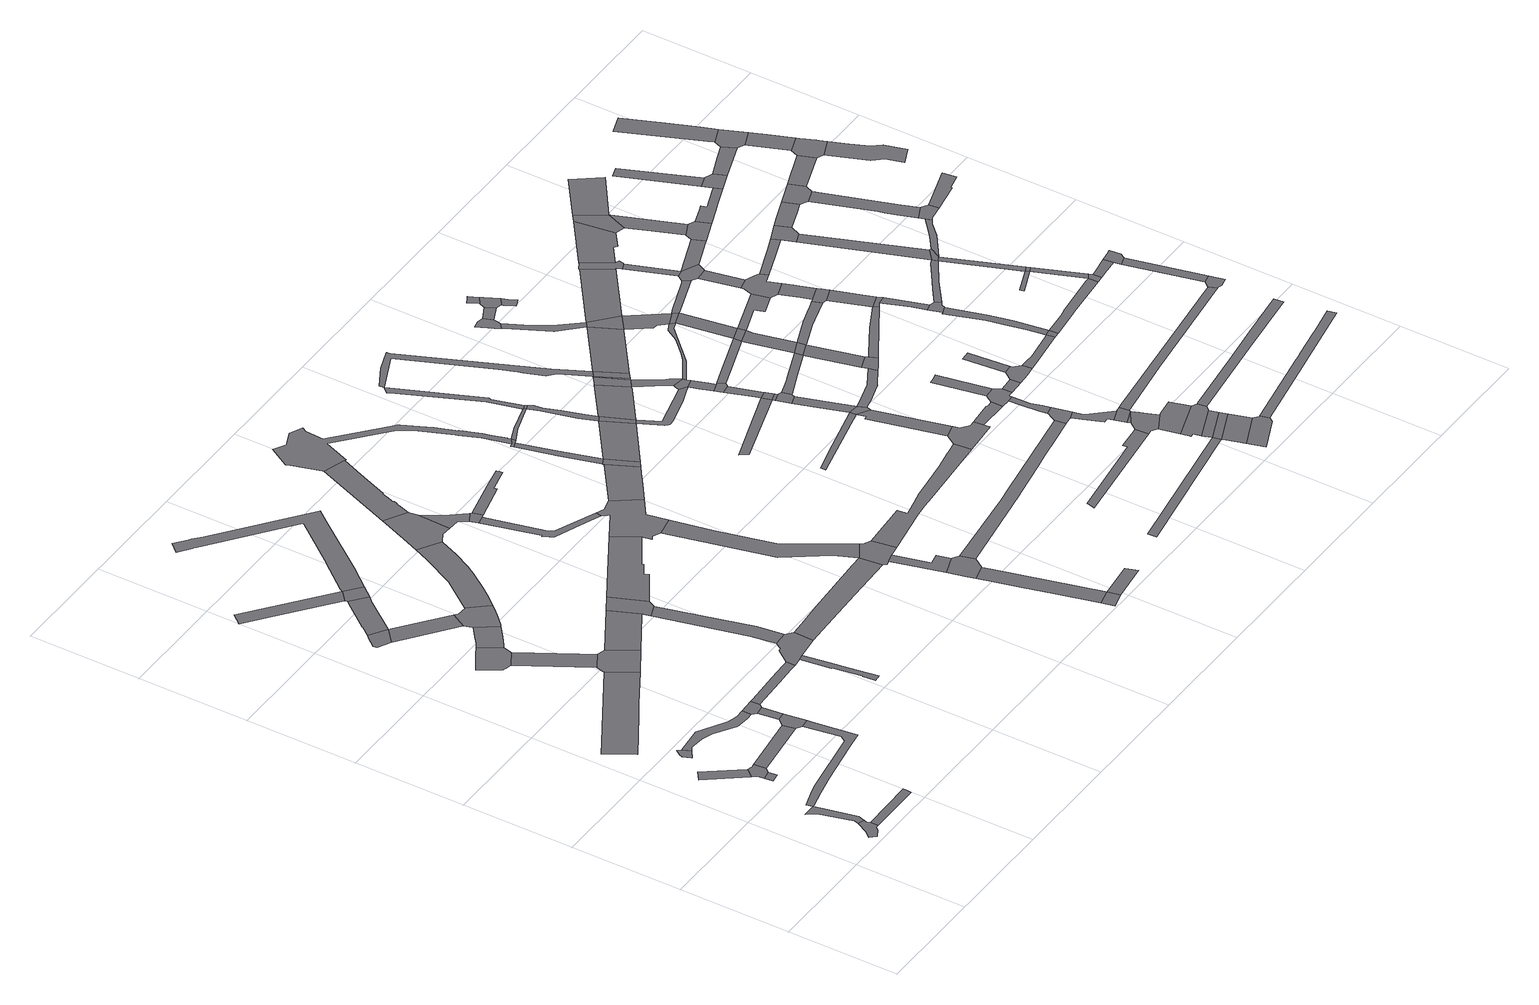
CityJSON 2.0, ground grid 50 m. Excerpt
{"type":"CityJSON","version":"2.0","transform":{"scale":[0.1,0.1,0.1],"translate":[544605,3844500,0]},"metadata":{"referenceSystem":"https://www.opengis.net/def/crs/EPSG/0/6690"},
"CityObjects":{
"road1":{"type":"Road","geometry":[{"type":"MultiSurface","lod":"1","boundaries":[[[0,1,2,3,4,5,6,7,8,9,10,11,12]]]}]},
"road2":{"type":"Road","attributes":{"RoadStructureAttribute.sectionType":"1"},"geometry":[{"type":"MultiSurface","lod":"1","boundaries":[[[13,14,15,16,0,12,17,18,19]]]}]},
"road3":{"type":"Road","attributes":{"RoadStructureAttribute.sectionType":"1"},"geometry":[{"type":"MultiSurface","lod":"1","boundaries":[[[20,21,22,8,7]]]}]},
"road4":{"type":"Road","attributes":{"RoadStructureAttribute.sectionType":"1"},"geometry":[{"type":"MultiSurface","lod":"1","boundaries":[[[23,24,25,26]]]}]},
"road5":{"type":"Road","geometry":[{"type":"MultiSurface","lod":"1","boundaries":[[[27,28,29,30]]]}]},
"road6":{"type":"Road","geometry":[{"type":"MultiSurface","lod":"1","boundaries":[[[31,26,25,32,30,29,33,34]]]}]},
"road7":{"type":"Road","geometry":[{"type":"MultiSurface","lod":"1","boundaries":[[[35,36,37,38,39,40]]]}]},
"road8":{"type":"Road","attributes":{"RoadStructureAttribute.sectionType":"1"},"geometry":[{"type":"MultiSurface","lod":"1","boundaries":[[[41,42,43,44,45,46,47,48,49,50,51,52,53,54,55,19]]]}]},
"road9":{"type":"Road","attributes":{"RoadStructureAttribute.sectionType":"1"},"geometry":[{"type":"MultiSurface","lod":"1","boundaries":[[[56,34,33,57]]]}]},
"road10":{"type":"Road","attributes":{"RoadStructureAttribute.sectionType":"1"},"geometry":[{"type":"MultiSurface","lod":"1","boundaries":[[[58,59,60,61,40,39,62,63,64,65,66,67,68]]]}]},
"road11":{"type":"Road","attributes":{"RoadStructureAttribute.sectionType":"1"},"geometry":[{"type":"MultiSurface","lod":"1","boundaries":[[[69,70,71,72,73,74,75,76]]]}]},
"road12":{"type":"Road","geometry":[{"type":"MultiSurface","lod":"1","boundaries":[[[77,78,56,57,50,49]]]}]},
"road13":{"type":"Road","attributes":{"RoadStructureAttribute.sectionType":"1"},"geometry":[{"type":"MultiSurface","lod":"1","boundaries":[[[79,80,81,78,77]]]}]},
"road14":{"type":"Road","geometry":[{"type":"MultiSurface","lod":"1","boundaries":[[[82,68,67,81,80,83]]]}]},
"road15":{"type":"Road","geometry":[{"type":"MultiSurface","lod":"1","boundaries":[[[84,85,86,87,88,89,90,91,92,93]]]}]},
"road16":{"type":"Road","geometry":[{"type":"MultiSurface","lod":"1","boundaries":[[[94,95,96,97,98,99]]]}]},
"road17":{"type":"Road","attributes":{"RoadStructureAttribute.sectionType":"1"},"geometry":[{"type":"MultiSurface","lod":"1","boundaries":[[[100,91,90,101,102]]]}]},
"road18":{"type":"Road","attributes":{"RoadStructureAttribute.sectionType":"1"},"geometry":[{"type":"MultiSurface","lod":"1","boundaries":[[[103,104,105,106,107,108,109]]]}]},
"road19":{"type":"Road","attributes":{"RoadStructureAttribute.sectionType":"1"},"geometry":[{"type":"MultiSurface","lod":"1","boundaries":[[[110,99,98,111,112]]]}]},
"road20":{"type":"Road","geometry":[{"type":"MultiSurface","lod":"1","boundaries":[[[113,102,101,114,69,76,115,116]]]}]},
"road21":{"type":"Road","attributes":{"RoadStructureAttribute.sectionType":"1"},"geometry":[{"type":"MultiSurface","lod":"1","boundaries":[[[117,118,119,84,93,120,121,122]]]}]},
"road22":{"type":"Road","attributes":{"RoadStructureAttribute.sectionType":"1"},"geometry":[{"type":"MultiSurface","lod":"1","boundaries":[[[123,124,125,126,127,94,99,128,129,130]]]}]},
"road23":{"type":"Road","attributes":{"RoadStructureAttribute.sectionType":"1"},"geometry":[{"type":"MultiSurface","lod":"1","boundaries":[[[131,132,133,134,135,136,82,83,137,138,139,140]]]}]},
"road24":{"type":"Road","geometry":[{"type":"MultiSurface","lod":"1","boundaries":[[[141,142,112,111,117,122,143,144,145,146,147,148]]]}]},
"road25":{"type":"Road","geometry":[{"type":"MultiSurface","lod":"1","boundaries":[[[109,108,123,130,149,150]]]}]},
"road26":{"type":"Road","attributes":{"RoadStructureAttribute.sectionType":"1"},"geometry":[{"type":"MultiSurface","lod":"1","boundaries":[[[151,116,115,152,153]]]}]},
"road27":{"type":"Road","attributes":{"RoadStructureAttribute.sectionType":"1"},"geometry":[{"type":"MultiSurface","lod":"1","boundaries":[[[154,155,156,157,158,159,160,161,162,163,164,165]]]}]},
"road28":{"type":"Road","geometry":[{"type":"MultiSurface","lod":"1","boundaries":[[[166,167,168,169,170,131,140,165,164,171,172,173]]]}]},
"road29":{"type":"Road","attributes":{"RoadStructureAttribute.sectionType":"1"},"geometry":[{"type":"MultiSurface","lod":"1","boundaries":[[[174,175,176,177,178,167,166]]]}]},
"road30":{"type":"Road","geometry":[{"type":"MultiSurface","lod":"1","boundaries":[[[179,151,153,180,177,176,181]]]}]},
"road31":{"type":"Road","attributes":{"RoadStructureAttribute.sectionType":"1"},"geometry":[{"type":"MultiSurface","lod":"1","boundaries":[[[182,183,184,185,186,148,147,187,188,189,190,191,192]]]}]},
"road32":{"type":"Road","attributes":{"RoadStructureAttribute.sectionType":"1"},"geometry":[{"type":"MultiSurface","lod":"1","boundaries":[[[193,194,195,196,197,198,199,200,201,202,203,204,205,206,207,208,209,109,150]]]}]},
"road33":{"type":"Road","attributes":{"RoadStructureAttribute.sectionType":"1"},"geometry":[{"type":"MultiSurface","lod":"1","boundaries":[[[210,211,179,181,212,213,214,215,216,217]]]}]},
"road34":{"type":"Road","geometry":[{"type":"MultiSurface","lod":"1","boundaries":[[[218,219,182,192,220,221,222,223,224,225,226]]]}]},
"road35":{"type":"Road","attributes":{"RoadStructureAttribute.sectionType":"1"},"geometry":[{"type":"MultiSurface","lod":"1","boundaries":[[[227,228,229,230,173,172,231,232,233,234]]]}]},
"road36":{"type":"Road","attributes":{"RoadStructureAttribute.sectionType":"1"},"geometry":[{"type":"MultiSurface","lod":"1","boundaries":[[[235,236,224,223,237,238,239]]]}]},
"road37":{"type":"Road","geometry":[{"type":"MultiSurface","lod":"1","boundaries":[[[240,239,238,241,242,243,244]]]}]},
"road38":{"type":"Road","attributes":{"RoadStructureAttribute.sectionType":"1"},"geometry":[{"type":"MultiSurface","lod":"1","boundaries":[[[245,218,226,246,247,248,249,250,251,252,253,254,255]]]}]},
"road39":{"type":"Road","attributes":{"RoadStructureAttribute.sectionType":"1"},"geometry":[{"type":"MultiSurface","lod":"1","boundaries":[[[256,257,258,259,242,241,260,261,262,263,264,265,266,267,268,269,270]]]}]},
"road40":{"type":"Road","geometry":[{"type":"MultiSurface","lod":"1","boundaries":[[[271,272,270,269,273,274,210,217,275,276,277,278,279,280,281]]]}]},
"road41":{"type":"Road","attributes":{"RoadStructureAttribute.sectionType":"1"},"geometry":[{"type":"MultiSurface","lod":"1","boundaries":[[[282,283,284,285,286,287,288,244,243]]]}]},
"road42":{"type":"Road","attributes":{"RoadStructureAttribute.sectionType":"1"},"geometry":[{"type":"MultiSurface","lod":"1","boundaries":[[[289,290,291,292,278,277,293,294,227,295]]]}]},
"road43":{"type":"Road","geometry":[{"type":"MultiSurface","lod":"1","boundaries":[[[296,297,298,299]]]}]},
"road44":{"type":"Road","attributes":{"RoadStructureAttribute.sectionType":"1"},"geometry":[{"type":"MultiSurface","lod":"1","boundaries":[[[300,301,302,303,304,305,297,296]]]}]},
"road45":{"type":"Road","attributes":{"RoadStructureAttribute.sectionType":"1"},"geometry":[{"type":"MultiSurface","lod":"1","boundaries":[[[306,307,308,309,310,311,312]]]}]},
"road46":{"type":"Road","geometry":[{"type":"MultiSurface","lod":"1","boundaries":[[[312,311,313,302,301,314,315]]]}]},
"road47":{"type":"Road","geometry":[{"type":"MultiSurface","lod":"1","boundaries":[[[316,295,227,234,317,309,308,318,319]]]}]},
"road48":{"type":"Road","geometry":[{"type":"MultiSurface","lod":"1","boundaries":[[[320,321,322,323,296,299]]]}]},
"road49":{"type":"Road","attributes":{"RoadStructureAttribute.sectionType":"1"},"geometry":[{"type":"MultiSurface","lod":"1","boundaries":[[[324,325,326,327,328,329,245,255,330,331,332,333,334,335,336,337,338,339,340,341,342,343,344,345,346,347,348,349,350,351,352,353,354,355,356,357]]]}]},
"road50":{"type":"Road","attributes":{"RoadStructureAttribute.sectionType":"1"},"geometry":[{"type":"MultiSurface","lod":"1","boundaries":[[[358,281,280,359,360,361,362]]]}]},
"road51":{"type":"Road","attributes":{"RoadStructureAttribute.sectionType":"1"},"geometry":[{"type":"MultiSurface","lod":"1","boundaries":[[[363,364,365,366,367,368,369]]]}]},
"road52":{"type":"Road","geometry":[{"type":"MultiSurface","lod":"1","boundaries":[[[369,368,370,358,362,371]]]}]},
"road53":{"type":"Road","geometry":[{"type":"MultiSurface","lod":"1","boundaries":[[[341,340,372,373,365,364,374]]]}]},
"road54":{"type":"Road","attributes":{"RoadStructureAttribute.sectionType":"1"},"geometry":[{"type":"MultiSurface","lod":"1","boundaries":[[[375,376,377,378,379,380,381,382,383,319,318,384,385,386,387]]]}]},
"road55":{"type":"Road","geometry":[{"type":"MultiSurface","lod":"1","boundaries":[[[388,389,341,374,390,391]]]}]},
"road56":{"type":"Road","attributes":{"RoadStructureAttribute.sectionType":"1"},"geometry":[{"type":"MultiSurface","lod":"1","boundaries":[[[392,393,369,371,394,395,396]]]}]},
"road57":{"type":"Road","attributes":{"RoadStructureAttribute.sectionType":"1"},"geometry":[{"type":"MultiSurface","lod":"1","boundaries":[[[397,398,399,400,401,402,403,388,404]]]}]},
"road58":{"type":"Road","geometry":[{"type":"MultiSurface","lod":"1","boundaries":[[[404,388,391,405]]]}]},
"road59":{"type":"Road","attributes":{"RoadStructureAttribute.sectionType":"1"},"geometry":[{"type":"MultiSurface","lod":"1","boundaries":[[[406,407,408,409,405,391,410,411,412,392,413]]]}]},
"road60":{"type":"Road","attributes":{"RoadStructureAttribute.sectionType":"1"},"geometry":[{"type":"MultiSurface","lod":"1","boundaries":[[[414,415,416,315,314,417,418,419,420,421,422]]]}]},
"road61":{"type":"Road","geometry":[{"type":"MultiSurface","lod":"1","boundaries":[[[413,392,396,423]]]}]},
"road62":{"type":"Road","attributes":{"RoadStructureAttribute.sectionType":"1"},"geometry":[{"type":"MultiSurface","lod":"1","boundaries":[[[424,425,426,427,428,429,430,431,432,433,434]]]}]},
"road63":{"type":"Road","attributes":{"RoadStructureAttribute.sectionType":"1"},"geometry":[{"type":"MultiSurface","lod":"1","boundaries":[[[435,436,437,438,439,440,441]]]}]},
"road64":{"type":"Road","attributes":{"RoadStructureAttribute.sectionType":"1"},"geometry":[{"type":"MultiSurface","lod":"1","boundaries":[[[442,443,413,423,444,445,446]]]}]},
"road65":{"type":"Road","attributes":{"RoadStructureAttribute.sectionType":"1"},"geometry":[{"type":"MultiSurface","lod":"1","boundaries":[[[447,448,449,450,451,452,453,454,455,456,399,457,458,459,460,461,462,463,464,465,466]]]}]},
"road66":{"type":"Road","attributes":{"RoadStructureAttribute.sectionType":"1"},"geometry":[{"type":"MultiSurface","lod":"1","boundaries":[[[467,468,469,423,396,470,471,472,473,474,475,476,477,478,479,480]]]}]},
"road67":{"type":"Road","attributes":{"RoadStructureAttribute.sectionType":"1"},"geometry":[{"type":"MultiSurface","lod":"1","boundaries":[[[481,482,483,484,485,486]]]}]},
"road68":{"type":"Road","geometry":[{"type":"MultiSurface","lod":"1","boundaries":[[[487,488,442,446,489,490]]]}]},
"road69":{"type":"Road","attributes":{"RoadStructureAttribute.sectionType":"1"},"geometry":[{"type":"MultiSurface","lod":"1","boundaries":[[[491,492,493,494,495,496,497,498,499]]]}]},
"road70":{"type":"Road","attributes":{"RoadStructureAttribute.sectionType":"1"},"geometry":[{"type":"MultiSurface","lod":"1","boundaries":[[[465,487,490,500]]]}]},
"road71":{"type":"Road","geometry":[{"type":"MultiSurface","lod":"1","boundaries":[[[466,465,500,501]]]}]},
"road72":{"type":"Road","attributes":{"RoadStructureAttribute.sectionType":"1"},"geometry":[{"type":"MultiSurface","lod":"1","boundaries":[[[502,503,504,505,506,489,446,507,508,509]]]}]},
"road73":{"type":"Road","geometry":[{"type":"MultiSurface","lod":"1","boundaries":[[[510,511,512,513,375,387,514,515,516]]]}]},
"road74":{"type":"Road","geometry":[{"type":"MultiSurface","lod":"1","boundaries":[[[508,517,480,479,518,519,509]]]}]},
"road75":{"type":"Road","attributes":{"RoadStructureAttribute.sectionType":"1"},"geometry":[{"type":"MultiSurface","lod":"1","boundaries":[[[441,520,521,513,512,522]]]}]},
"road76":{"type":"Road","attributes":{"RoadStructureAttribute.sectionType":"1"},"geometry":[{"type":"MultiSurface","lod":"1","boundaries":[[[523,518,479,524,525,526]]]}]},
"road77":{"type":"Road","attributes":{"RoadStructureAttribute.sectionType":"1"},"geometry":[{"type":"MultiSurface","lod":"1","boundaries":[[[527,528,529,530,424,531]]]}]},
"road78":{"type":"Road","attributes":{"RoadStructureAttribute.sectionType":"1"},"geometry":[{"type":"MultiSurface","lod":"1","boundaries":[[[532,434,533,534]]]}]},
"road79":{"type":"Road","geometry":[{"type":"MultiSurface","lod":"1","boundaries":[[[535,536,531,424,434,532]]]}]},
"road80":{"type":"Road","geometry":[{"type":"MultiSurface","lod":"1","boundaries":[[[537,526,525,528,527,538,539,540]]]}]},
"road81":{"type":"Road","geometry":[{"type":"MultiSurface","lod":"1","boundaries":[[[534,533,541,542,543,544]]]}]},
"road82":{"type":"Road","geometry":[{"type":"MultiSurface","lod":"1","boundaries":[[[435,441,522,545,546,547]]]}]},
"road83":{"type":"Road","attributes":{"RoadStructureAttribute.sectionType":"1"},"geometry":[{"type":"MultiSurface","lod":"1","boundaries":[[[548,542,541,549,435,547]]]}]},
"road84":{"type":"Road","attributes":{"RoadStructureAttribute.sectionType":"1"},"geometry":[{"type":"MultiSurface","lod":"1","boundaries":[[[550,551,552,466,501,553,554,555]]]}]},
"road85":{"type":"Road","attributes":{"RoadStructureAttribute.sectionType":"1"},"geometry":[{"type":"MultiSurface","lod":"1","boundaries":[[[556,557,558,516,515,559,560]]]}]},
"road86":{"type":"Road","geometry":[{"type":"MultiSurface","lod":"1","boundaries":[[[561,562,563,564,565,566,567,568,569]]]}]},
"road87":{"type":"Road","attributes":{"RoadStructureAttribute.sectionType":"1"},"geometry":[{"type":"MultiSurface","lod":"1","boundaries":[[[570,571,572,573,574,547,546,575,576,577,578,579,580,581]]]}]},
"road88":{"type":"Road","attributes":{"RoadStructureAttribute.sectionType":"1"},"geometry":[{"type":"MultiSurface","lod":"1","boundaries":[[[582,583,584,585,544,543,586,587,588]]]}]},
"road89":{"type":"Road","attributes":{"RoadStructureAttribute.sectionType":"1"},"geometry":[{"type":"MultiSurface","lod":"1","boundaries":[[[589,590,537,540,591,592]]]}]},
"road90":{"type":"Road","attributes":{"RoadStructureAttribute.sectionType":"1"},"geometry":[{"type":"MultiSurface","lod":"1","boundaries":[[[593,594,595,596,597,598,599,509,519,600,601,602,603,604,605]]]}]},
"road91":{"type":"Road","geometry":[{"type":"MultiSurface","lod":"1","boundaries":[[[606,607,608,609,414,422,610,611]]]}]},
"road92":{"type":"Road","attributes":{"RoadStructureAttribute.sectionType":"1"},"geometry":[{"type":"MultiSurface","lod":"1","boundaries":[[[612,613,614,566,565,615,616,617,618,550,619]]]}]},
"road93":{"type":"Road","geometry":[{"type":"MultiSurface","lod":"1","boundaries":[[[620,569,568,621]]]}]},
"road94":{"type":"Road","attributes":{"RoadStructureAttribute.sectionType":"1"},"geometry":[{"type":"MultiSurface","lod":"1","boundaries":[[[622,623,624,625,626,627,607,606]]]}]},
"road95":{"type":"Road","attributes":{"RoadStructureAttribute.sectionType":"1"},"geometry":[{"type":"MultiSurface","lod":"1","boundaries":[[[628,629,611,610,630,631,632,633,634,635]]]}]},
"road96":{"type":"Road","geometry":[{"type":"MultiSurface","lod":"1","boundaries":[[[636,637,638,560,559,625,624,639,640,641,642]]]}]},
"road97":{"type":"Road","geometry":[{"type":"MultiSurface","lod":"1","boundaries":[[[643,644,491,499,645,646,647]]]}]},
"road98":{"type":"Road","attributes":{"RoadStructureAttribute.sectionType":"1"},"geometry":[{"type":"MultiSurface","lod":"1","boundaries":[[[643,648,644]]]}]},
"road99":{"type":"Road","geometry":[{"type":"MultiSurface","lod":"1","boundaries":[[[649,635,634,648,643,650]]]}]},
"road100":{"type":"Road","attributes":{"RoadStructureAttribute.sectionType":"1"},"geometry":[{"type":"MultiSurface","lod":"1","boundaries":[[[651,652,653,637,636]]]}]},
"road101":{"type":"Road","geometry":[{"type":"MultiSurface","lod":"1","boundaries":[[[654,655,656,657,658,659]]]}]},
"road102":{"type":"Road","geometry":[{"type":"MultiSurface","lod":"1","boundaries":[[[619,550,555,660]]]}]},
"road103":{"type":"Road","geometry":[{"type":"MultiSurface","lod":"1","boundaries":[[[661,659,658,620,621,662,663]]]}]},
"road104":{"type":"Road","attributes":{"RoadStructureAttribute.sectionType":"1"},"geometry":[{"type":"MultiSurface","lod":"1","boundaries":[[[664,665,666,667,668]]]}]},
"road105":{"type":"Road","geometry":[{"type":"MultiSurface","lod":"1","boundaries":[[[669,481,486,665,664]]]}]},
"road106":{"type":"Road","attributes":{"RoadStructureAttribute.sectionType":"1"},"geometry":[{"type":"MultiSurface","lod":"1","boundaries":[[[670,671,672,481,669]]]}]},
"road107":{"type":"Road","geometry":[{"type":"MultiSurface","lod":"1","boundaries":[[[673,674,675,676,677,671,670,678,679]]]}]},
"road108":{"type":"Road","attributes":{"RoadStructureAttribute.sectionType":"1"},"geometry":[{"type":"MultiSurface","lod":"1","boundaries":[[[680,681,647,646,674,673]]]}]},
"road109":{"type":"Road","geometry":[{"type":"MultiSurface","lod":"1","boundaries":[[[682,668,667,683,684,685,686,687]]]}]},
"road110":{"type":"Road","geometry":[{"type":"MultiSurface","lod":"1","boundaries":[[[688,689,690,691,692,693,663,662]]]}]},
"road111":{"type":"Road","geometry":[{"type":"MultiSurface","lod":"1","boundaries":[[[694,695,570,581,696,697,698]]]}]},
"road112":{"type":"Road","geometry":[{"type":"MultiSurface","lod":"1","boundaries":[[[699,588,695,694]]]}]},
"road113":{"type":"Road","attributes":{"RoadStructureAttribute.sectionType":"1"},"geometry":[{"type":"MultiSurface","lod":"1","boundaries":[[[700,701,642,641,702]]]}]},
"road114":{"type":"Road","geometry":[{"type":"MultiSurface","lod":"1","boundaries":[[[703,582,588,699]]]}]},
"road115":{"type":"Road","geometry":[{"type":"MultiSurface","lod":"1","boundaries":[[[704,705,592,582,703]]]}]},
"road116":{"type":"Road","geometry":[{"type":"MultiSurface","lod":"1","boundaries":[[[660,555,706,707,593,708]]]}]},
"road117":{"type":"Road","geometry":[{"type":"MultiSurface","lod":"1","boundaries":[[[709,589,592,705]]]}]},
"road118":{"type":"Road","geometry":[{"type":"MultiSurface","lod":"1","boundaries":[[[710,605,589,709]]]}]},
"road119":{"type":"Road","geometry":[{"type":"MultiSurface","lod":"1","boundaries":[[[708,593,605,710]]]}]},
"road120":{"type":"Road","geometry":[{"type":"MultiSurface","lod":"1","boundaries":[[[711,712,713,700,702,714,715,716]]]}]},
"road121":{"type":"Road","geometry":[{"type":"MultiSurface","lod":"1","boundaries":[[[717,718,719,713,712]]]}]},
"road122":{"type":"Road","attributes":{"RoadStructureAttribute.sectionType":"1"},"geometry":[{"type":"MultiSurface","lod":"1","boundaries":[[[720,721,619,660,722]]]}]},
"road123":{"type":"Road","attributes":{"RoadStructureAttribute.sectionType":"1"},"geometry":[{"type":"MultiSurface","lod":"1","boundaries":[[[723,724,725,726,703,699,727,728,729]]]}]},
"road124":{"type":"Road","attributes":{"RoadStructureAttribute.sectionType":"1"},"geometry":[{"type":"MultiSurface","lod":"1","boundaries":[[[730,709,705,731,732,733,734]]]}]},
"road125":{"type":"Road","attributes":{"RoadStructureAttribute.sectionType":"1"},"geometry":[{"type":"MultiSurface","lod":"1","boundaries":[[[735,736,737,738,698,697,739,740]]]}]},
"road126":{"type":"Road","attributes":{"RoadStructureAttribute.sectionType":"1"},"geometry":[{"type":"MultiSurface","lod":"1","boundaries":[[[741,742,743,708,710,744,745]]]}]},
"road127":{"type":"Road","attributes":{"RoadStructureAttribute.sectionType":"1"},"geometry":[{"type":"MultiSurface","lod":"1","boundaries":[[[746,747,748,749,716,715,750,751]]]}]},
"road128":{"type":"Road","geometry":[{"type":"MultiSurface","lod":"1","boundaries":[[[752,753,754,755,720,722,756,757,758,759,760,761,762,763,764]]]}]},
"road129":{"type":"Road","attributes":{"RoadStructureAttribute.sectionType":"1"},"geometry":[{"type":"MultiSurface","lod":"1","boundaries":[[[760,759,765,766]]]}]},
"road130":{"type":"Road","attributes":{"RoadStructureAttribute.sectionType":"1"},"geometry":[{"type":"MultiSurface","lod":"1","boundaries":[[[767,768,769,770]]]}]},
"road131":{"type":"Road","geometry":[{"type":"MultiSurface","lod":"1","boundaries":[[[771,772,723,729,773,774]]]}]},
"road132":{"type":"Road","geometry":[{"type":"MultiSurface","lod":"1","boundaries":[[[775,770,769,776,730,734,777,778,779,780,781]]]}]},
"road133":{"type":"Road","attributes":{"RoadStructureAttribute.sectionType":"1"},"geometry":[{"type":"MultiSurface","lod":"1","boundaries":[[[782,783,778,777,784,772,771]]]}]},
"road134":{"type":"Road","geometry":[{"type":"MultiSurface","lod":"1","boundaries":[[[766,765,785,786,741,745,768,767,787]]]}]},
"road135":{"type":"Road","geometry":[{"type":"MultiSurface","lod":"1","boundaries":[[[788,746,751,789]]]}]},
"road136":{"type":"Road","attributes":{"RoadStructureAttribute.sectionType":"1"},"geometry":[{"type":"MultiSurface","lod":"1","boundaries":[[[790,774,773,735,791]]]}]},
"road137":{"type":"Road","geometry":[{"type":"MultiSurface","lod":"1","boundaries":[[[791,735,740,792,793]]]}]},
"road138":{"type":"Road","attributes":{"RoadStructureAttribute.sectionType":"1"},"geometry":[{"type":"MultiSurface","lod":"1","boundaries":[[[794,795,796,797,798,799,800,801,802,746,788]]]}]},
"road139":{"type":"Road","attributes":{"RoadStructureAttribute.sectionType":"1"},"geometry":[{"type":"MultiSurface","lod":"1","boundaries":[[[793,792,803,804,805]]]}]},
"road140":{"type":"Road","attributes":{"RoadStructureAttribute.sectionType":"1"},"geometry":[{"type":"MultiSurface","lod":"1","boundaries":[[[806,807,649,650,808,809,810,811]]]}]},
"road141":{"type":"Road","geometry":[{"type":"MultiSurface","lod":"1","boundaries":[[[812,813,805,804,814,815,799,798,816,817,818]]]}]},
"road142":{"type":"Road","attributes":{"RoadStructureAttribute.sectionType":"1"},"geometry":[{"type":"MultiSurface","lod":"1","boundaries":[[[819,752,764,820,821,822]]]}]},
"road143":{"type":"Road","attributes":{"RoadStructureAttribute.sectionType":"1"},"geometry":[{"type":"MultiSurface","lod":"1","boundaries":[[[823,824,825,826,827,828,829,687,686,830,831,832]]]}]},
"road144":{"type":"Road","attributes":{"RoadStructureAttribute.sectionType":"1"},"geometry":[{"type":"MultiSurface","lod":"1","boundaries":[[[833,834,835,836,679,678,837,838]]]}]},
"road145":{"type":"Road","attributes":{"RoadStructureAttribute.sectionType":"1"},"geometry":[{"type":"MultiSurface","lod":"1","boundaries":[[[839,840,766,787,841,842,843]]]}]},
"road146":{"type":"Road","attributes":{"RoadStructureAttribute.sectionType":"1"},"geometry":[{"type":"MultiSurface","lod":"1","boundaries":[[[844,845,846,781,780,847,848]]]}]},
"road147":{"type":"Road","attributes":{"RoadStructureAttribute.sectionType":"1"},"geometry":[{"type":"MultiSurface","lod":"1","boundaries":[[[849,850,851,852,853,788,789,854,855,856,857]]]}]},
"road148":{"type":"Road","attributes":{"RoadStructureAttribute.sectionType":"1"},"geometry":[{"type":"MultiSurface","lod":"1","boundaries":[[[858,859,860,861,818,817,862,863,864,865]]]}]},
"road149":{"type":"Road","geometry":[{"type":"MultiSurface","lod":"1","boundaries":[[[866,819,822,867,868,869]]]}]},
"road150":{"type":"Road","attributes":{"RoadStructureAttribute.sectionType":"1"},"geometry":[{"type":"MultiSurface","lod":"1","boundaries":[[[870,868,867,871,872,873]]]}]},
"road151":{"type":"Road","geometry":[{"type":"MultiSurface","lod":"1","boundaries":[[[873,872,839,843,874,875]]]}]},
"road152":{"type":"Road","geometry":[{"type":"MultiSurface","lod":"1","boundaries":[[[876,877,878,879,880]]]}]},
"road153":{"type":"Road","geometry":[{"type":"MultiSurface","lod":"1","boundaries":[[[881,844,848,882,883,884]]]}]},
"road154":{"type":"Road","attributes":{"RoadStructureAttribute.sectionType":"1"},"geometry":[{"type":"MultiSurface","lod":"1","boundaries":[[[883,882,858,885]]]}]},
"road155":{"type":"Road","attributes":{"RoadStructureAttribute.sectionType":"1"},"geometry":[{"type":"MultiSurface","lod":"1","boundaries":[[[886,865,876,887]]]}]},
"road156":{"type":"Road","attributes":{"RoadStructureAttribute.sectionType":"1"},"geometry":[{"type":"MultiSurface","lod":"1","boundaries":[[[888,889,869,868,890]]]}]},
"road157":{"type":"Road","geometry":[{"type":"MultiSurface","lod":"1","boundaries":[[[885,858,865,886,891]]]}]},
"road158":{"type":"Road","geometry":[{"type":"MultiSurface","lod":"1","boundaries":[[[887,876,880,892]]]}]},
"road159":{"type":"Road","attributes":{"RoadStructureAttribute.sectionType":"1"},"geometry":[{"type":"MultiSurface","lod":"1","boundaries":[[[892,880,857,893]]]}]},
"road160":{"type":"Road","geometry":[{"type":"MultiSurface","lod":"1","boundaries":[[[893,857,856,894,895,896]]]}]},
"road161":{"type":"Road","attributes":{"RoadStructureAttribute.sectionType":"1"},"geometry":[{"type":"MultiSurface","lod":"1","boundaries":[[[897,898,899,900,901,875,874,902,903,904]]]}]},
"road162":{"type":"Road","attributes":{"RoadStructureAttribute.sectionType":"1"},"geometry":[{"type":"MultiSurface","lod":"1","boundaries":[[[905,906,907,881,884,908,909]]]}]},
"road163":{"type":"Road","attributes":{"RoadStructureAttribute.sectionType":"1"},"geometry":[{"type":"MultiSurface","lod":"1","boundaries":[[[910,911,912,913,914,896,895,915,916,917]]]}]},
"road164":{"type":"Road","attributes":{"RoadStructureAttribute.sectionType":"1"},"geometry":[{"type":"MultiSurface","lod":"1","boundaries":[[[918,919,920,891,886,921,922,923]]]}]},
"road165":{"type":"Road","geometry":[{"type":"MultiSurface","lod":"1","boundaries":[[[924,925,926,806,811,927,928,929]]]}]},
"road166":{"type":"Road","attributes":{"RoadStructureAttribute.sectionType":"1"},"geometry":[{"type":"MultiSurface","lod":"1","boundaries":[[[930,931,932,933,925,924]]]}]},
"road167":{"type":"Road","geometry":[{"type":"MultiSurface","lod":"1","boundaries":[[[934,935,936,910,917,932,931,937]]]}]},
"road168":{"type":"Road","attributes":{"RoadStructureAttribute.sectionType":"1"},"geometry":[{"type":"MultiSurface","lod":"1","boundaries":[[[938,939,940,941]]]}]},
"road169":{"type":"Road","geometry":[{"type":"MultiSurface","lod":"1","boundaries":[[[941,940,897,904,942,943]]]}]},
"road170":{"type":"Road","geometry":[{"type":"MultiSurface","lod":"1","boundaries":[[[944,905,909,945,946,947]]]}]},
"road171":{"type":"Road","attributes":{"RoadStructureAttribute.sectionType":"1"},"geometry":[{"type":"MultiSurface","lod":"1","boundaries":[[[948,946,945,949,950,951,952,953]]]}]},
"road172":{"type":"Road","geometry":[{"type":"MultiSurface","lod":"1","boundaries":[[[953,952,918,923,954,955,956]]]}]},
"road173":{"type":"Road","attributes":{"RoadStructureAttribute.sectionType":"1"},"geometry":[{"type":"MultiSurface","lod":"1","boundaries":[[[957,958,943,942,959]]]}]},
"road174":{"type":"Road","attributes":{"RoadStructureAttribute.sectionType":"1"},"geometry":[{"type":"MultiSurface","lod":"1","boundaries":[[[960,961,962,944,947,963]]]}]},
"road175":{"type":"Road","attributes":{"RoadStructureAttribute.sectionType":"1"},"geometry":[{"type":"MultiSurface","lod":"1","boundaries":[[[964,965,956,955,966,967,968]]]}]},
"road176":{"type":"Road","attributes":{"RoadStructureAttribute.sectionType":"1"},"geometry":[{"type":"MultiSurface","lod":"1","boundaries":[[[969,970,971,972,973,974,975,976]]]}]},
"road177":{"type":"Road","geometry":[{"type":"MultiSurface","lod":"1","boundaries":[[[976,975,957,959,977,978]]]}]},
"road178":{"type":"Road","attributes":{"RoadStructureAttribute.sectionType":"1"},"geometry":[{"type":"MultiSurface","lod":"1","boundaries":[[[979,978,977,980,981]]]}]},
"road179":{"type":"Road","geometry":[{"type":"MultiSurface","lod":"1","boundaries":[[[982,983,984,985,986,981,980,960,963,987,988]]]}]},
"road180":{"type":"Road","attributes":{"RoadStructureAttribute.sectionType":"1"},"geometry":[{"type":"MultiSurface","lod":"1","boundaries":[[[989,990,991,988,987,992,993,994,995]]]}]}
},
"vertices":[
[225,133,0],[196,77,0],[172,50,0],[196,27,0],[232,46,0],[240,57,0],[242,60,0],[257,60,0],[257,95,0],[255,97,0],[250,105,0],[249,106,0],[254,124,0],
[164,339,0],[184,309,0],[192,298,0],[232,153,0],[264,156,0],[228,310,0],[221,338,0],
[502,62,0],[502,81,0],[502,100,0],
[166,836,0],[126,806,0],[250,643,0],[284,681,0],
[276,558,0],[315,563,0],[310,601,0],[271,593,0],
[306,673,0],[266,622,0],[327,621,0],[322,675,0],
[237,978,0],[219,954,0],[214,939,0],[230,903,0],[266,926,0],[250,963,0],
[225,339,0],[309,359,0],[404,380,0],[528,401,0],[636,420,0],[694,429,0],[696,430,0],[669,627,0],[667,646,0],[626,641,0],[653,481,0],[637,453,0],[342,405,0],[300,395,0],[216,367,0],
[590,713,0],[603,658,0],
[544,892,0],[501,903,0],[440,938,0],[374,976,0],[284,938,0],[352,932,0],[398,916,0],[491,857,0],[551,849,0],[585,852,0],[583,894,0],
[503,1481,0],[127,1256,0],[61,1216,0],[133,1094,0],[231,1153,0],[347,1223,0],[405,1258,0],[575,1360,0],
[653,747,0],[614,742,0],
[650,776,0],[642,841,0],[604,834,0],
[652,897,0],[654,857,0],
[366,1985,0],[332,1965,0],[248,1914,0],[305,1822,0],[313,1820,0],[319,1818,0],[346,1812,0],[414,1854,0],[422,1880,0],[426,1895,0],
[207,2385,0],[197,2378,0],[160,2331,0],[162,2314,0],[218,2284,0],[282,2339,0],
[547,1625,0],[514,1521,0],[583,1562,0],
[129,2827,0],[40,2898,0],[2,2850,0],[118,2757,0],[304,2608,0],[342,2577,0],[389,2618,0],
[423,2228,0],[457,2101,0],[495,2170,0],
[616,1554,0],[505,1488,0],[694,1432,0],[622,1552,0],
[470,2065,0],[424,2028,0],[390,2001,0],[438,1903,0],[479,1933,0],[531,1976,0],
[347,2566,0],[338,2555,0],[325,2538,0],[241,2433,0],[243,2432,0],[391,2480,0],[398,2489,0],[415,2508,0],
[936,912,0],[932,911,0],[927,911,0],[906,910,0],[823,906,0],[667,898,0],[811,865,0],[902,870,0],[908,870,0],[937,871,0],
[555,2154,0],[511,2157,0],[540,1982,0],[571,2012,0],[595,2036,0],[599,2041,0],[627,2072,0],[557,2157,0],
[435,2532,0],[458,2560,0],
[837,1680,0],[884,1545,0],[891,1549,0],
[996,740,0],[1001,740,0],[1020,610,0],[1017,609,0],[1025,554,0],[1039,555,0],[1054,556,0],[1054,557,0],[1035,686,0],[1022,770,0],[1005,882,0],[977,874,0],
[1080,1010,0],[1015,1006,0],[993,973,0],[982,972,0],[937,912,0],[1006,882,0],[1106,893,0],[1111,984,0],
[1063,1127,0],[1027,1271,0],[959,1535,0],[900,1513,0],[999,1115,0],
[910,1723,0],[892,1542,0],[973,1568,0],
[763,2511,0],[734,2443,0],[724,2421,0],[671,2318,0],[660,2297,0],[672,2126,0],[702,2166,0],[756,2243,0],[782,2286,0],[822,2364,0],[860,2451,0],
[495,2604,0],[529,2644,0],[729,2906,0],[771,2959,0],[391,3258,0],[355,3291,0],[344,3298,0],[290,3341,0],[253,3298,0],[308,3257,0],[311,3255,0],[320,3247,0],[668,2976,0],[668,2968,0],[520,2782,0],[481,2734,0],[399,2633,0],
[1235,1916,0],[1046,1804,0],[1118,1658,0],[1110,1679,0],[1160,1710,0],[1156,1717,0],[1214,1753,0],[1301,1807,0],
[848,2720,0],[796,2590,0],[867,2456,0],[901,2476,0],[905,2476,0],[948,2473,0],[954,2624,0],[947,2656,0],[946,2663,0],
[1642,1018,0],[1592,1017,0],[1294,997,0],[1171,988,0],[1141,896,0],[1261,901,0],[1435,908,0],[1653,917,0],
[1020,2515,0],[1017,2514,0],[1001,2470,0],[1025,2432,0],[1068,2456,0],
[1073,2453,0],[1037,2395,0],[1077,2404,0],[1089,2407,0],[1078,2450,0],
[991,3079,0],[967,2722,0],[968,2731,0],[972,2731,0],[977,2748,0],[973,2749,0],[981,2778,0],[991,2810,0],[996,2809,0],[1051,2948,0],[1091,3047,0],
[1158,2114,0],[1137,2140,0],[1080,2389,0],[1078,2398,0],[1040,2388,0],[1044,2375,0],[1103,2144,0],[1097,2142,0],[1111,2113,0],[1119,2097,0],[1122,2096,0],[1215,2062,0],[1325,2016,0],[1330,2014,0],[1334,2039,0],
[1410,2035,0],[1370,2024,0],[1346,1995,0],[1354,1987,0],[1310,1764,0],[1327,1775,0],[1363,1758,0],[1449,1776,0],[1430,1870,0],[1506,1926,0],[1425,2039,0],
[1258,2447,0],[1256,2462,0],[1259,2462,0],[1358,2485,0],[1355,2499,0],[1352,2512,0],[1252,2490,0],
[1597,1257,0],[1550,1332,0],[1526,1430,0],[1486,1595,0],[1474,1289,0],[1601,1112,0],[1717,1065,0],
[1976,83,0],[1905,65,0],[1920,10,0],[1990,28,0],
[1855,547,0],[1846,580,0],[1776,562,0],[1797,481,0],[1826,372,0],[1858,246,0],
[1817,772,0],[1767,762,0],[1727,920,0],[1685,908,0],[1720,774,0],[1745,680,0],[1830,711,0],
[1767,595,0],[1880,629,0],[1861,691,0],
[1726,1052,0],[1667,904,0],[1777,929,0],[1758,1035,0],
[2152,50,0],[2157,51,0],[2148,77,0],[2139,103,0],
[1060,3296,0],[1053,3293,0],[1000,3323,0],[946,3229,0],[948,3221,0],[989,3085,0],[1097,3045,0],[1144,3161,0],[1145,3163,0],[1156,3155,0],[1360,2976,0],[1395,2921,0],[1424,2852,0],[1458,2765,0],[1462,2756,0],[1496,2668,0],[1526,2549,0],[1553,2569,0],[1549,2582,0],[1549,2584,0],[1532,2645,0],[1521,2682,0],[1490,2771,0],[1487,2770,0],[1452,2864,0],[1427,2915,0],[1394,2984,0],[1389,2993,0],[1376,3005,0],[1177,3178,0],[1160,3192,0],[1167,3274,0],[1177,3295,0],[1121,3322,0],
[1610,2176,0],[1581,1980,0],[1606,1998,0],[1640,2023,0],[1673,2047,0],
[1586,2375,0],[1540,2541,0],[1515,2531,0],[1556,2375,0],[1559,2366,0],[1608,2182,0],[1638,2197,0],
[1609,2180,0],[1697,2064,0],
[1515,2546,0],[1511,2545,0],[1554,2548,0],
[2446,1086,0],[2399,1078,0],[2386,1076,0],[2296,1060,0],[2143,1039,0],[2112,1035,0],[2051,1021,0],[1980,1006,0],[1974,1052,0],[1986,966,0],[2052,975,0],[2087,977,0],[2453,1008,0],
[1738,2629,0],[1617,2594,0],[1620,2581,0],[1744,2619,0],
[1831,2339,0],[1641,2199,0],[1839,2166,0],[1888,2202,0],[1895,2208,0],
[1720,2769,0],[1725,2781,0],[1564,3162,0],[1539,3134,0],[1547,3124,0],[1698,2773,0],[1736,2634,0],[1759,2639,0],
[1765,2629,0],
[1836,2406,0],[1806,2500,0],[1783,2571,0],[1779,2607,0],[1763,2565,0],[1802,2416,0],[1830,2342,0],[1853,2354,0],
[2782,832,0],[2324,755,0],[2248,742,0],[2307,697,0],[2335,702,0],[2508,734,0],[2567,744,0],[2683,765,0],[2789,782,0],
[1913,2220,0],
[2290,1877,0],[2087,1810,0],[2033,1792,0],[1947,1763,0],[1940,1761,0],[1953,1745,0],[1965,1729,0],[2040,1752,0],[2045,1754,0],[2097,1770,0],[2302,1835,0],
[2397,1536,0],[2395,1535,0],[2185,1483,0],[2043,1447,0],[2042,1435,0],[2041,1422,0],[2400,1508,0],
[2014,2475,0],[1859,2358,0],[2066,2333,0],[2068,2334,0],[2081,2345,0],
[2023,2643,0],[2008,2672,0],[1967,2766,0],[1966,2769,0],[1755,3256,0],[1755,3266,0],[1755,3271,0],[1751,3270,0],[1658,3238,0],[1561,3182,0],[1730,3236,0],[1897,2843,0],[1923,2769,0],[1930,2751,0],[1961,2664,0],[1994,2636,0],[1997,2630,0],[2056,2509,0],[2057,2506,0],[2081,2524,0],
[2161,2178,0],[1960,2127,0],[1914,2219,0],[1943,2104,0],[1953,2095,0],[1962,2091,0],[1968,2090,0],[1982,2092,0],[2004,2098,0],[2115,2128,0],[2170,2147,0],[2196,2156,0],[2197,2157,0],[2165,2179,0],
[3018,250,0],[2369,143,0],[2370,123,0],[2371,103,0],[2373,104,0],[3026,215,0],
[2053,2503,0],[2026,2483,0],[2115,2370,0],[2114,2372,0],
[2901,535,0],[2789,522,0],[2793,500,0],[2768,496,0],[2406,446,0],[2402,427,0],[2398,408,0],[2683,446,0],[2906,475,0],
[2121,2377,0],
[2146,2396,0],
[2222,2212,0],[2221,2214,0],[2215,2222,0],[2201,2244,0],[2193,2255,0],[2161,2232,0],[2175,2210,0],[2230,2202,0],
[2580,1092,0],[2544,1120,0],[2537,1148,0],[2477,1133,0],[2612,1022,0],[2610,1050,0],[2606,1095,0],
[2172,2199,0],[2237,2170,0],[2232,2186,0],
[2410,1467,0],[2395,1463,0],[2455,1476,0],
[2260,2102,0],[2211,2113,0],[2230,2059,0],[2269,2072,0],
[2282,2027,0],[2243,2021,0],[2284,1899,0],[2291,1877,0],[2327,1888,0],
[2340,1847,0],[2306,1823,0],[2344,1835,0],
[2329,1883,0],[2328,1884,0],
[2277,2074,0],[2289,2036,0],[2292,2040,0],[2295,2045,0],
[2326,1760,0],[2367,1773,0],[2373,1788,0],[2362,1828,0],
[2460,1495,0],[2460,1496,0],[2445,1531,0],
[2402,1665,0],[2361,1650,0],
[2307,2693,0],[2302,2689,0],[2085,2527,0],[2323,2528,0],[2362,2557,0],[2369,2562,0],
[2723,1099,0],[2714,1104,0],[2619,1096,0],[2748,1049,0],[2748,1102,0],
[2107,3070,0],[2073,3063,0],[2109,2993,0],[2112,2988,0],[2121,2971,0],[2146,2991,0],[2148,3000,0],[2152,3025,0],[2135,3065,0],
[2670,1622,0],[2582,1570,0],[2546,1560,0],[2476,1540,0],[2448,1532,0],[2483,1501,0],[2502,1504,0],[2546,1518,0],[2595,1534,0],[2600,1535,0],[2604,1538,0],[2680,1584,0],
[2600,1918,0],[2454,1859,0],[2431,1851,0],[2364,1829,0],[2376,1789,0],[2486,1833,0],[2605,1880,0],
[2551,2167,0],[2318,2088,0],[2380,2073,0],[2552,2131,0],
[2493,2429,0],[2462,2415,0],[2458,2413,0],[2426,2357,0],[2361,2290,0],[2341,2274,0],[2330,2264,0],[2235,2188,0],[2236,2189,0],[2332,2250,0],[2338,2255,0],[2480,2401,0],[2512,2412,0],
[2844,886,0],[2805,877,0],[2804,875,0],[2790,848,0],[2827,788,0],[2864,801,0],
[2328,2710,0],[2243,2811,0],[2185,2910,0],[2141,2934,0],[2156,2904,0],[2215,2787,0],[2216,2785,0],[2329,2709,0],
[2199,3098,0],[2220,3056,0],
[2835,922,0],[2821,969,0],[2817,1050,0],[2790,1048,0],[2793,998,0],[2798,908,0],
[2877,749,0],[2873,758,0],[2829,782,0],[2845,741,0],[2879,660,0],[2900,662,0],[2907,636,0],[2961,657,0],
[2820,1141,0],[2770,1138,0],[2759,1121,0],[2816,1063,0],[2820,1064,0],[2842,1065,0],[2840,1110,0],
[2986,609,0],[2926,568,0],[2924,477,0],[2951,460,0],[3029,502,0],
[2921,584,0],
[2984,660,0],[2988,617,0],
[2775,1378,0],[2750,1373,0],[2725,1368,0],
[2230,3172,0],[2221,3191,0],[2203,3181,0],[2186,3171,0],[2209,3125,0],[2241,3148,0],
[2437,2613,0],
[2248,3135,0],[2245,3049,0],[2278,3073,0],
[3177,279,0],[3028,215,0],[3030,209,0],[3057,119,0],[3205,184,0],
[3167,314,0],
[3155,354,0],[3006,292,0],[3017,252,0],
[3143,426,0],[2972,369,0],[2978,340,0],[2981,326,0],[2996,328,0],[3171,373,0],[3164,414,0],
[3116,515,0],[3046,505,0],
[3230,166,0],[3080,41,0],[3228,107,0],[3240,124,0],[3243,127,0],[3232,167,0],
[2249,3040,0],[2273,2997,0],[2290,3004,0],[2308,3012,0],[2307,3013,0],[2290,3047,0],
[2725,1669,0],[2663,1647,0],[2696,1593,0],[2748,1625,0],[2734,1660,0],
[2666,1905,0],
[2908,1116,0],[2865,1112,0],[2910,1069,0],
[2661,1943,0],
[2620,2123,0],[2618,2153,0],
[2440,2468,0],[2460,2467,0],[2555,2457,0],
[2613,2188,0],
[2575,2434,0],
[2978,1149,0],[2977,1160,0],[2936,1154,0],[2964,1072,0],[3010,1079,0],[3006,1122,0],
[2959,1344,0],[2938,1342,0],[2917,1340,0],
[2600,2909,0],[2517,2848,0],[2675,2791,0],
[2911,2033,0],[2867,2019,0],[2858,2016,0],[2783,1992,0],[2782,1951,0],[2817,1961,0],[2924,1992,0],
[2825,2259,0],[2746,2197,0],[2759,2159,0],[2761,2154,0],[2842,2182,0],
[3009,1813,0],[2890,1752,0],[2752,1671,0],[2737,1662,0],[2775,1641,0],[3022,1791,0],
[2750,2534,0],[2738,2525,0],[2572,2465,0],[2612,2447,0],[2771,2503,0],
[3219,1144,0],[3201,1141,0],[3075,1122,0],[3040,1122,0],[3043,1083,0],[3228,1108,0],
[2633,2935,0],[2632,2934,0],[2630,2932,0],[2598,2914,0],[2680,2794,0],[2682,2790,0],[2682,2788,0],[2689,2769,0],[2719,2781,0],[2722,2789,0],[2727,2807,0],[2712,2812,0],[2708,2814,0],
[2769,2560,0],[2800,2567,0],
[2853,2492,0],[2798,2487,0],[2834,2314,0],[2888,2326,0],
[2990,2061,0],[2924,2037,0],[2945,1988,0],[3008,2011,0],
[2941,2302,0],[2837,2298,0],[2877,2170,0],[2943,2193,0],[2922,2251,0],[2961,2265,0],[2949,2298,0],
[2966,2126,0],[2958,2150,0],[2908,2083,0],
[2765,2555,0],[2754,2539,0],[2872,2532,0],
[3249,1150,0],[3253,1111,0],
[3056,1875,0],[3070,1835,0],
[3044,1805,0],[3079,1810,0],
[3235,1252,0],[3226,1297,0],[3222,1324,0],[3201,1409,0],[3154,1573,0],[3117,1559,0],[3171,1391,0],[3192,1296,0],[3208,1224,0],
[3088,1683,0],[3106,1622,0],[3138,1631,0],
[3812,770,0],[3004,663,0],[3082,632,0],[3092,633,0],[3281,663,0],[3826,734,0],
[3147,1628,0],[3142,1630,0],[3124,1563,0],[3117,1560,0],[3162,1591,0],[3176,1601,0],[3159,1625,0],
[2841,3089,0],[2784,2871,0],[2801,2861,0],[2868,2911,0],
[3932,295,0],[3803,270,0],[3779,265,0],[3645,242,0],[3642,241,0],[3588,232,0],[3561,227,0],[3586,191,0],[3649,202,0],[3941,256,0],
[3883,512,0],[3660,482,0],[3471,456,0],[3171,415,0],[3567,428,0],[3889,470,0],
[2990,2641,0],[2802,2567,0],[2928,2553,0],[2997,2580,0],[3012,2585,0],
[3159,2379,0],[3116,2361,0],[3086,2349,0],[3075,2306,0],[3175,2342,0],
[3601,1194,0],[3594,1194,0],[3590,1194,0],[3393,1168,0],[3355,1160,0],[3380,1126,0],[3399,1128,0],[3611,1150,0],[3608,1194,0],
[3382,1776,0],[3359,1766,0],[3268,1702,0],[3228,1674,0],[3280,1680,0],[3374,1741,0],[3387,1749,0],[3390,1751,0],
[2842,3090,0],[2913,2900,0],[2950,2996,0],[2873,3113,0],
[2952,2991,0],[2947,2815,0],[3003,2673,0],[3062,2702,0],
[3118,2626,0],[3095,2687,0],
[3515,1427,0],[3403,1383,0],[3406,1375,0],[3409,1366,0],[3523,1412,0],
[3237,2412,0],[3196,2284,0],[3244,2302,0],[3264,2347,0],
[3428,1816,0],
[3411,1762,0],[3539,1441,0],
[3054,3248,0],[2874,3114,0],[3141,3131,0],
[3438,1812,0],
[3546,1425,0],
[3632,1209,0],
[3628,1152,0],[3642,1154,0],[3639,1193,0],
[3311,2739,0],[3227,2707,0],[3198,2696,0],[3189,2720,0],[3159,2710,0],[3192,2654,0],[3234,2670,0],[3324,2705,0],
[3377,2466,0],[3315,2443,0],[3279,2430,0],[3353,2379,0],[3402,2397,0],
[3741,1209,0],[3720,1205,0],[3684,1200,0],[3663,1196,0],[3641,1192,0],[3663,1156,0],[3669,1156,0],[3746,1164,0],
[3585,1933,0],[3559,1909,0],[3504,1862,0],[3521,1841,0],[3574,1895,0],[3596,1908,0],
[3873,804,0],[3832,795,0],[3813,771,0],[3835,735,0],[3849,729,0],[3888,739,0],
[3859,862,0],[3792,1144,0],[3753,1131,0],[3793,957,0],
[3800,1219,0],[3778,1215,0],[3773,1214,0],[3805,1168,0],
[3211,3128,0],[3165,3113,0],[3293,2783,0],[3344,2803,0],
[3405,2734,0],[3385,2788,0],
[3487,2507,0],[3435,2379,0],[3498,2402,0],[3512,2437,0],
[3611,2062,0],[3527,2114,0],[3534,2089,0],[3550,2041,0],[3576,1960,0],[3636,1989,0],
[3605,1913,0],[3674,1925,0],[3668,1968,0],
[3543,2852,0],[3480,2827,0],[3572,2793,0],
[3658,2571,0],[3595,2547,0],[3544,2528,0],[3685,2498,0],
[3866,2032,0],[3733,1989,0],[3808,1948,0],[3806,1955,0],[3876,1971,0],
[3607,2986,0],[3549,3132,0],[3549,3133,0],[3487,3289,0],[3404,3261,0],[3548,2911,0],[3557,2888,0],[3634,2919,0],
[3605,2779,0],[3678,2808,0],
[3705,2741,0],[3673,2608,0],[3748,2633,0],
[3783,2548,0],[3779,2558,0],[3777,2562,0],[3762,2599,0],[3753,2621,0],[3715,2484,0],[3795,2517,0],
[3894,2320,0],[3859,2360,0],[3827,2438,0],[3783,2310,0],[3823,2268,0],[3845,2192,0],[3921,2224,0]
]}
